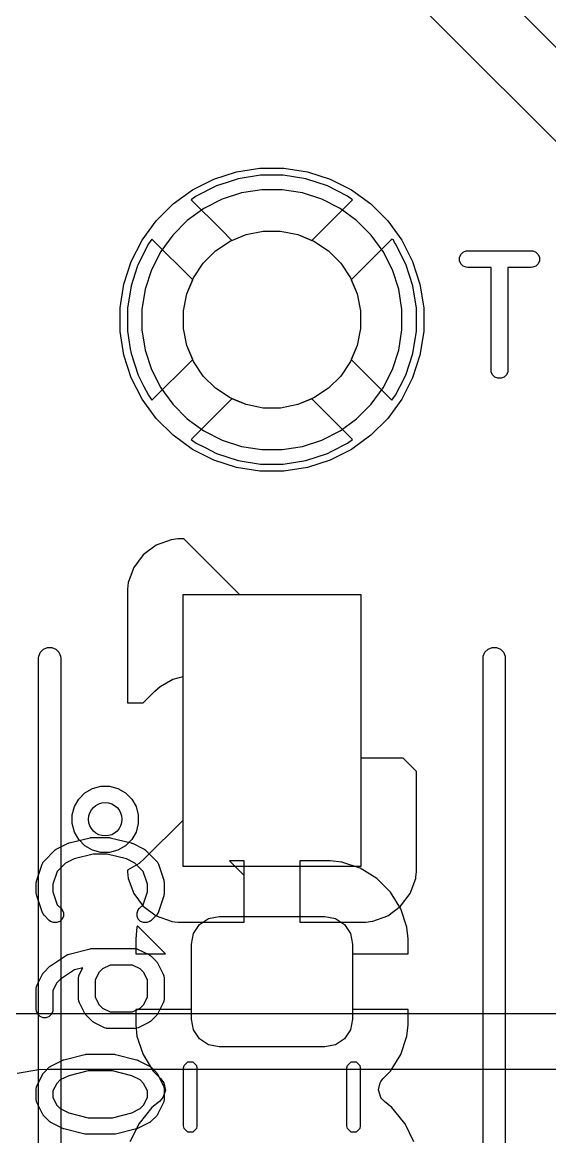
# Model space of a CAD drawing. Header units: inches. Extents: x 1.3 to 5.24, y -7.03 to -1.12.
# Drawn here: x 4.3604 to 4.5472, y -6.648 to -6.2528 of the extents above; entities that cross this region are included whole.
import ezdxf

# ---------------------------------------------------------------- set-up
doc = ezdxf.new("R2010")
doc.units = ezdxf.units.IN
doc.header["$MEASUREMENT"] = 0
for name, color, linetype, true_color in [('B.Cu', 153, 'CONTINUOUS', 0x4d7fc4), ('B.Mask', 4, 'CONTINUOUS', 0x02ffee), ('B.Paste', 132, 'CONTINUOUS', 0x00c2c2), ('B.Silkscreen', 31, 'CONTINUOUS', 0xe8b2a7), ('F.Cu', 13, 'CONTINUOUS', 0xc83434), ('F.Mask', 201, 'CONTINUOUS', 0xd864ff), ('F.Paste', 253, 'CONTINUOUS', 0xb4a09a), ('F.Silkscreen', 41, 'CONTINUOUS', 0xf2eda1), ('In1.Cu', 91, 'CONTINUOUS', 0x7fc87f), ('In2.Cu', 33, 'CONTINUOUS', 0xce7d2c)]:
    doc.layers.add(name, color=color, linetype=linetype, true_color=true_color)

msp = doc.modelspace()

# ---------------------------------------------------------------- linework, layer by layer
at = {"layer": 'B.Cu', "linetype": 'CONTINUOUS'}
for p, q in [((4.433, -6.30959), (4.42917, -6.31084)), ((4.43683, -6.30835), (4.433, -6.30959)), ((4.44479, -6.30709), (4.43683, -6.30835)), ((4.43683, -6.30835), (4.43683, -6.30835)), ((4.43683, -6.30835), (4.43683, -6.30835)), ((4.45285, -6.30709), (4.44479, -6.30709)), ((4.44479, -6.30709), (4.44479, -6.30709)), ((4.4608, -6.30835), (4.45285, -6.30709)), ((4.45285, -6.30709), (4.45285, -6.30709)), ((4.46847, -6.31084), (4.4608, -6.30835)), ((4.4608, -6.30835), (4.4608, -6.30835)), ((4.42917, -6.31084), (4.42199, -6.31449)), ((4.47196, -6.31261), (4.46847, -6.31084)), ((4.47564, -6.31449), (4.47196, -6.31261)), ((4.42199, -6.31449), (4.42024, -6.31577)), ((4.42024, -6.31577), (4.42024, -6.31577)), ((4.42024, -6.31577), (4.42024, -6.31577)), ((4.42024, -6.31577), (4.43105, -6.32658)), ((4.46297, -6.3302), (4.4774, -6.31577)), ((4.4774, -6.31577), (4.47564, -6.31449)), ((4.47564, -6.31449), (4.47564, -6.31449)), ((4.4774, -6.31577), (4.4774, -6.31577)), ((4.4774, -6.31577), (4.4774, -6.31577)), ((4.4774, -6.31577), (4.4774, -6.31577)), ((4.4774, -6.31577), (4.4774, -6.31577)), ((4.40632, -6.32969), (4.40505, -6.33144)), ((4.42075, -6.34412), (4.40632, -6.32969)), ((4.40632, -6.32969), (4.40632, -6.32969)), ((4.40632, -6.32969), (4.40632, -6.32969)), ((4.43105, -6.32658), (4.43467, -6.3302)), ((4.43467, -6.3302), (4.43968, -6.32813)), ((4.43968, -6.32813), (4.44573, -6.32692)), ((4.44573, -6.32692), (4.45191, -6.32692)), ((4.45191, -6.32692), (4.45796, -6.32813)), ((4.45796, -6.32813), (4.46297, -6.3302)), ((4.49132, -6.32969), (4.47689, -6.34412)), ((4.49187, -6.32992), (4.49132, -6.32969)), ((4.49225, -6.33097), (4.49187, -6.32992)), ((4.40505, -6.33144), (4.40139, -6.33862)), ((4.49259, -6.33144), (4.49225, -6.33097)), ((4.49625, -6.33862), (4.49259, -6.33144)), ((4.40108, -6.33956), (4.3989, -6.34628)), ((4.40139, -6.33862), (4.40108, -6.33956)), ((4.49874, -6.34628), (4.49625, -6.33862)), ((4.49625, -6.33862), (4.49625, -6.33862)), ((4.49625, -6.33862), (4.49625, -6.33862)), ((4.41868, -6.34912), (4.42075, -6.34412)), ((4.47689, -6.34412), (4.47896, -6.34912)), ((4.3989, -6.34628), (4.39764, -6.35424)), ((4.3989, -6.34628), (4.3989, -6.34628)), ((4.3989, -6.34628), (4.3989, -6.34628)), ((4.41747, -6.35518), (4.41868, -6.34912)), ((4.47896, -6.34912), (4.48016, -6.35518)), ((4.5, -6.35424), (4.49874, -6.34628)), ((4.39764, -6.35424), (4.39764, -6.3623)), ((4.41747, -6.36135), (4.41747, -6.35518)), ((4.48016, -6.35518), (4.48016, -6.36135)), ((4.5, -6.3623), (4.5, -6.35424)), ((4.41868, -6.36741), (4.41747, -6.36135)), ((4.48016, -6.36135), (4.47896, -6.36741)), ((4.39764, -6.3623), (4.39864, -6.36864)), ((4.49874, -6.37025), (4.5, -6.3623)), ((4.39864, -6.36864), (4.3989, -6.37025)), ((4.42075, -6.37242), (4.41868, -6.36741)), ((4.47896, -6.36741), (4.47689, -6.37242)), ((4.3989, -6.37025), (4.40139, -6.37791)), ((4.40632, -6.38685), (4.42075, -6.37242)), ((4.47689, -6.37242), (4.49132, -6.38685)), ((4.49625, -6.37791), (4.49874, -6.37025)), ((4.40139, -6.37791), (4.40349, -6.38203)), ((4.49421, -6.38191), (4.49625, -6.37791)), ((4.49625, -6.37791), (4.49625, -6.37791)), ((4.49625, -6.37791), (4.49625, -6.37791)), ((4.40349, -6.38203), (4.40505, -6.38509)), ((4.40505, -6.38509), (4.40505, -6.38509)), ((4.40505, -6.38509), (4.40632, -6.38685)), ((4.49132, -6.38685), (4.49259, -6.38509)), ((4.49259, -6.38509), (4.49421, -6.38191)), ((4.40632, -6.38685), (4.40632, -6.38685)), ((4.40632, -6.38685), (4.40632, -6.38685)), ((4.40632, -6.38685), (4.40632, -6.38685)), ((4.43467, -6.38633), (4.42024, -6.40077)), ((4.43968, -6.38841), (4.43467, -6.38633)), ((4.44573, -6.38961), (4.43968, -6.38841)), ((4.45796, -6.38841), (4.45191, -6.38961)), ((4.46297, -6.38633), (4.45796, -6.38841)), ((4.4774, -6.40077), (4.46297, -6.38633)), ((4.49132, -6.38685), (4.49132, -6.38685)), ((4.45191, -6.38961), (4.44573, -6.38961)), ((4.42024, -6.40077), (4.42024, -6.40077)), ((4.42024, -6.40077), (4.42024, -6.40077)), ((4.42024, -6.40077), (4.42199, -6.40204)), ((4.47564, -6.40204), (4.4774, -6.40077)), ((4.42199, -6.40204), (4.42511, -6.40363)), ((4.42511, -6.40363), (4.42917, -6.4057)), ((4.46847, -6.4057), (4.47004, -6.4049)), ((4.47004, -6.4049), (4.47564, -6.40204)), ((4.47564, -6.40204), (4.47564, -6.40204)), ((4.47564, -6.40204), (4.47564, -6.40204)), ((4.42917, -6.4057), (4.42917, -6.4057)), ((4.42917, -6.4057), (4.42917, -6.4057)), ((4.42917, -6.4057), (4.43683, -6.40819)), ((4.43683, -6.40819), (4.44479, -6.40945)), ((4.45285, -6.40945), (4.4608, -6.40819)), ((4.4608, -6.40819), (4.46847, -6.4057)), ((4.44479, -6.40945), (4.45285, -6.40945)), ((4.45285, -6.40945), (4.45285, -6.40945)), ((4.43898, -6.5502), (4.43384, -6.5502)), ((4.43384, -6.5502), (4.43898, -6.55533)), ((4.43898, -6.55533), (4.43898, -6.5502)), ((4.46949, -6.5502), (4.45866, -6.5502)), ((4.45866, -6.5502), (4.45866, -6.56988)), ((4.47353, -6.55061), (4.46949, -6.5502)), ((4.46949, -6.5502), (4.46949, -6.5502)), ((4.48008, -6.55278), (4.47353, -6.55061)), ((4.47353, -6.55061), (4.47353, -6.55061)), ((4.48596, -6.5564), (4.48008, -6.55278)), ((4.48008, -6.55278), (4.48008, -6.55278)), ((4.48008, -6.55278), (4.48008, -6.55278)), ((4.49084, -6.56129), (4.48596, -6.5564)), ((4.49446, -6.56716), (4.49084, -6.56129)), ((4.45866, -6.56988), (4.46752, -6.56988)), ((4.46752, -6.56988), (4.47129, -6.57063)), ((4.47129, -6.57063), (4.47448, -6.57276)), ((4.49663, -6.57371), (4.49446, -6.56716)), ((4.49446, -6.56716), (4.49446, -6.56716)), ((4.401, -6.57371), (4.40059, -6.57776)), ((4.40117, -6.5732), (4.401, -6.57371)), ((4.401, -6.57371), (4.401, -6.57371)), ((4.41114, -6.58317), (4.40117, -6.5732)), ((4.47448, -6.57276), (4.47661, -6.57596)), ((4.49705, -6.57776), (4.49663, -6.57371)), ((4.40059, -6.57776), (4.40059, -6.57776)), ((4.40059, -6.57776), (4.40059, -6.58317)), ((4.40059, -6.57776), (4.40059, -6.57776)), ((4.47661, -6.57596), (4.47736, -6.57972)), ((4.49705, -6.57776), (4.49705, -6.57776)), ((4.49705, -6.58109), (4.49705, -6.57776)), ((4.47736, -6.57972), (4.47736, -6.58317)), ((4.49705, -6.58317), (4.49705, -6.58109)), ((4.40059, -6.58317), (4.41114, -6.58317)), ((4.47736, -6.58317), (4.49705, -6.58317)), ((4.42028, -6.60285), (4.40059, -6.60285)), ((4.40059, -6.60285), (4.40059, -6.60827)), ((4.42028, -6.6063), (4.42028, -6.60285)), ((4.42102, -6.61007), (4.42028, -6.6063)), ((4.47736, -6.6063), (4.47661, -6.61007)), ((4.49705, -6.60285), (4.47736, -6.60285)), ((4.47736, -6.60285), (4.47736, -6.6063)), ((4.49705, -6.60827), (4.49705, -6.60285)), ((4.40059, -6.60827), (4.401, -6.61231)), ((4.42316, -6.61326), (4.42102, -6.61007)), ((4.47661, -6.61007), (4.47448, -6.61326)), ((4.49663, -6.61231), (4.49705, -6.60827)), ((4.49705, -6.60827), (4.49705, -6.60827)), ((4.401, -6.61231), (4.401, -6.61231)), ((4.401, -6.61231), (4.401, -6.61231)), ((4.401, -6.61231), (4.40172, -6.61447)), ((4.40172, -6.61447), (4.40316, -6.61882)), ((4.42635, -6.61539), (4.42316, -6.61326)), ((4.47448, -6.61326), (4.47129, -6.61539)), ((4.49446, -6.61886), (4.49663, -6.61231)), ((4.49663, -6.61231), (4.49663, -6.61231)), ((4.43012, -6.61614), (4.42635, -6.61539)), ((4.46752, -6.61614), (4.43012, -6.61614)), ((4.47129, -6.61539), (4.46752, -6.61614)), ((4.40316, -6.61882), (4.40317, -6.61886)), ((4.40317, -6.61886), (4.40317, -6.61886)), ((4.40317, -6.61886), (4.4068, -6.62474)), ((4.49084, -6.62474), (4.49446, -6.61886)), ((4.49446, -6.61886), (4.49446, -6.61886)), ((4.4068, -6.62474), (4.40936, -6.6273)), ((4.48824, -6.62733), (4.49084, -6.62474)), ((4.40936, -6.6273), (4.4102, -6.62842)), ((4.4102, -6.62842), (4.41047, -6.62892)), ((4.41047, -6.62892), (4.41106, -6.63161)), ((4.48657, -6.6314), (4.4872, -6.62881)), ((4.4872, -6.62881), (4.48745, -6.62837)), ((4.48745, -6.62837), (4.48824, -6.62733)), ((4.41014, -6.63412), (4.40985, -6.63452)), ((4.41106, -6.63161), (4.41014, -6.63412)), ((4.48744, -6.63401), (4.48657, -6.6314)), ((4.48777, -6.63448), (4.48744, -6.63401)), ((4.4063, -6.6376), (4.40174, -6.64328)), ((4.40895, -6.63547), (4.4063, -6.6376)), ((4.4063, -6.6376), (4.4063, -6.6376)), ((4.40985, -6.63452), (4.40895, -6.63547)), ((4.48832, -6.63507), (4.48777, -6.63448)), ((4.48872, -6.6355), (4.48832, -6.63507)), ((4.49134, -6.6376), (4.48872, -6.6355)), ((4.49236, -6.63887), (4.49134, -6.6376)), ((4.4959, -6.64328), (4.49236, -6.63887)), ((4.49236, -6.63887), (4.49236, -6.63887)), ((4.40174, -6.64328), (4.39851, -6.6498)), ((4.40174, -6.64328), (4.40174, -6.64328)), ((4.49596, -6.6434), (4.4959, -6.64328)), ((4.4959, -6.64328), (4.4959, -6.64328)), ((4.49914, -6.6498), (4.49596, -6.6434))]:
    msp.add_line(p, q, dxfattribs=at)
at = {"layer": 'B.Cu'}
msp.add_circle((4.38976, -6.53543), 0.00591, dxfattribs=at)
at = {"layer": 'B.Mask', "linetype": 'CONTINUOUS'}
for p, q in [((4.43397, -6.33049), (4.43968, -6.32813)), ((4.43968, -6.32813), (4.44573, -6.32692)), ((4.44573, -6.32692), (4.45191, -6.32692)), ((4.45191, -6.32692), (4.45796, -6.32813)), ((4.45796, -6.32813), (4.46367, -6.33049)), ((4.42447, -6.33829), (4.42884, -6.33392)), ((4.42884, -6.33392), (4.43397, -6.33049)), ((4.46367, -6.33049), (4.4688, -6.33392)), ((4.4688, -6.33392), (4.47317, -6.33829)), ((4.42104, -6.34342), (4.42447, -6.33829)), ((4.47317, -6.33829), (4.4766, -6.34342)), ((4.41868, -6.34912), (4.42104, -6.34342)), ((4.4766, -6.34342), (4.47896, -6.34912)), ((4.41747, -6.35518), (4.41868, -6.34912)), ((4.47896, -6.34912), (4.48016, -6.35518)), ((4.41747, -6.36135), (4.41747, -6.35518)), ((4.48016, -6.35518), (4.48016, -6.36135)), ((4.41868, -6.36741), (4.41747, -6.36135)), ((4.48016, -6.36135), (4.47896, -6.36741)), ((4.42104, -6.37311), (4.41868, -6.36741)), ((4.47896, -6.36741), (4.4766, -6.37311)), ((4.42447, -6.37825), (4.42104, -6.37311)), ((4.4766, -6.37311), (4.47317, -6.37825)), ((4.42884, -6.38261), (4.42447, -6.37825)), ((4.47317, -6.37825), (4.4688, -6.38261)), ((4.43397, -6.38604), (4.42884, -6.38261)), ((4.4688, -6.38261), (4.46367, -6.38604)), ((4.43968, -6.38841), (4.43397, -6.38604)), ((4.44573, -6.38961), (4.43968, -6.38841)), ((4.45796, -6.38841), (4.45191, -6.38961)), ((4.46367, -6.38604), (4.45796, -6.38841)), ((4.45191, -6.38961), (4.44573, -6.38961)), ((4.42316, -6.57276), (4.42635, -6.57063)), ((4.42635, -6.57063), (4.43012, -6.56988)), ((4.43012, -6.56988), (4.46752, -6.56988)), ((4.46752, -6.56988), (4.47129, -6.57063)), ((4.47129, -6.57063), (4.47448, -6.57276)), ((4.42102, -6.57596), (4.42316, -6.57276)), ((4.47448, -6.57276), (4.47661, -6.57596)), ((4.42028, -6.57972), (4.42102, -6.57596)), ((4.47661, -6.57596), (4.47736, -6.57972)), ((4.42028, -6.6063), (4.42028, -6.57972)), ((4.47736, -6.57972), (4.47736, -6.6063)), ((4.42102, -6.61007), (4.42028, -6.6063)), ((4.47736, -6.6063), (4.47661, -6.61007)), ((4.42316, -6.61326), (4.42102, -6.61007)), ((4.47661, -6.61007), (4.47448, -6.61326)), ((4.42635, -6.61539), (4.42316, -6.61326)), ((4.47448, -6.61326), (4.47129, -6.61539)), ((4.43012, -6.61614), (4.42635, -6.61539)), ((4.46752, -6.61614), (4.43012, -6.61614)), ((4.47129, -6.61539), (4.46752, -6.61614))]:
    msp.add_line(p, q, dxfattribs=at)
at = {"layer": 'B.Paste', "linetype": 'CONTINUOUS'}
for p, q in [((4.42316, -6.57276), (4.42635, -6.57063)), ((4.42635, -6.57063), (4.43012, -6.56988)), ((4.43012, -6.56988), (4.46752, -6.56988)), ((4.46752, -6.56988), (4.47129, -6.57063)), ((4.47129, -6.57063), (4.47448, -6.57276)), ((4.42102, -6.57596), (4.42316, -6.57276)), ((4.47448, -6.57276), (4.47661, -6.57596)), ((4.42028, -6.57972), (4.42102, -6.57596)), ((4.47661, -6.57596), (4.47736, -6.57972)), ((4.42028, -6.6063), (4.42028, -6.57972)), ((4.47736, -6.57972), (4.47736, -6.6063)), ((4.42102, -6.61007), (4.42028, -6.6063)), ((4.47736, -6.6063), (4.47661, -6.61007)), ((4.42316, -6.61326), (4.42102, -6.61007)), ((4.47661, -6.61007), (4.47448, -6.61326)), ((4.42635, -6.61539), (4.42316, -6.61326)), ((4.47448, -6.61326), (4.47129, -6.61539)), ((4.43012, -6.61614), (4.42635, -6.61539)), ((4.46752, -6.61614), (4.43012, -6.61614)), ((4.47129, -6.61539), (4.46752, -6.61614))]:
    msp.add_line(p, q, dxfattribs=at)
at = {"layer": 'B.Silkscreen', "linetype": 'CONTINUOUS'}
for p, q in [((4.37696, -6.54382), (4.38446, -6.54194)), ((4.38446, -6.54194), (4.38456, -6.54193)), ((4.38456, -6.54193), (4.3846, -6.54191)), ((4.3846, -6.54191), (4.38481, -6.54189)), ((4.38481, -6.54189), (4.38503, -6.54186)), ((4.38503, -6.54186), (4.38507, -6.54186)), ((4.38507, -6.54186), (4.38517, -6.54185)), ((4.38517, -6.54185), (4.3908, -6.54185)), ((4.3908, -6.54185), (4.3909, -6.54186)), ((4.3909, -6.54186), (4.39094, -6.54186)), ((4.39094, -6.54186), (4.39116, -6.54189)), ((4.39116, -6.54189), (4.39137, -6.54191)), ((4.39137, -6.54191), (4.39141, -6.54193)), ((4.39141, -6.54193), (4.39151, -6.54194)), ((4.39151, -6.54194), (4.39901, -6.54382)), ((4.36809, -6.55022), (4.37184, -6.54647)), ((4.37184, -6.54647), (4.37206, -6.54628)), ((4.37206, -6.54628), (4.37211, -6.54622)), ((4.37211, -6.54622), (4.3722, -6.54617)), ((4.3722, -6.54617), (4.37228, -6.5461)), ((4.37228, -6.5461), (4.37236, -6.54607)), ((4.37236, -6.54607), (4.3726, -6.54592)), ((4.3726, -6.54592), (4.37635, -6.54404)), ((4.37635, -6.54404), (4.3764, -6.54402)), ((4.3764, -6.54402), (4.37641, -6.54401)), ((4.37641, -6.54401), (4.37665, -6.54393)), ((4.37665, -6.54393), (4.37689, -6.54383)), ((4.37689, -6.54383), (4.37692, -6.54383)), ((4.37692, -6.54383), (4.37696, -6.54382)), ((4.39901, -6.54382), (4.39905, -6.54383)), ((4.39905, -6.54383), (4.39908, -6.54383)), ((4.39908, -6.54383), (4.39932, -6.54393)), ((4.39932, -6.54393), (4.39956, -6.54401)), ((4.39956, -6.54401), (4.39957, -6.54402)), ((4.39957, -6.54402), (4.39962, -6.54404)), ((4.39962, -6.54404), (4.40337, -6.54592)), ((4.40337, -6.54592), (4.40361, -6.54607)), ((4.40361, -6.54607), (4.40369, -6.5461)), ((4.40369, -6.5461), (4.40377, -6.54617)), ((4.40377, -6.54617), (4.40386, -6.54622)), ((4.40386, -6.54622), (4.40391, -6.54628)), ((4.40391, -6.54628), (4.40413, -6.54647)), ((4.40413, -6.54647), (4.40788, -6.55022)), ((4.36737, -6.55137), (4.36761, -6.55084)), ((4.36761, -6.55084), (4.36768, -6.55076)), ((4.36768, -6.55076), (4.36772, -6.55067)), ((4.36772, -6.55067), (4.36809, -6.55022)), ((4.37567, -6.55098), (4.37276, -6.5539)), ((4.3787, -6.54947), (4.37567, -6.55098)), ((4.38554, -6.54776), (4.3787, -6.54947)), ((4.39043, -6.54776), (4.38554, -6.54776)), ((4.39727, -6.54947), (4.39043, -6.54776)), ((4.4003, -6.55098), (4.39727, -6.54947)), ((4.40321, -6.5539), (4.4003, -6.55098)), ((4.40788, -6.55022), (4.40825, -6.55067)), ((4.40825, -6.55067), (4.40829, -6.55076)), ((4.40829, -6.55076), (4.40836, -6.55084)), ((4.40836, -6.55084), (4.4086, -6.55137)), ((4.3655, -6.557), (4.36737, -6.55137)), ((4.37276, -6.5539), (4.37125, -6.55841)), ((4.40472, -6.55841), (4.40321, -6.5539)), ((4.4086, -6.55137), (4.41047, -6.557)), ((4.36535, -6.55793), (4.36538, -6.55764)), ((4.36535, -6.56168), (4.36535, -6.55793)), ((4.36537, -6.55756), (4.36539, -6.55746)), ((4.36538, -6.55764), (4.36537, -6.55756)), ((4.36539, -6.55746), (4.3654, -6.55735)), ((4.3654, -6.55735), (4.36543, -6.55728)), ((4.36543, -6.55728), (4.3655, -6.557)), ((4.37125, -6.55841), (4.37125, -6.5612)), ((4.40472, -6.5612), (4.40472, -6.55841)), ((4.41047, -6.557), (4.41054, -6.55728)), ((4.41054, -6.55728), (4.41057, -6.55735)), ((4.41057, -6.55735), (4.41058, -6.55746)), ((4.41058, -6.55746), (4.4106, -6.55756)), ((4.4106, -6.55756), (4.41059, -6.55764)), ((4.41059, -6.55764), (4.41062, -6.55793)), ((4.41062, -6.55793), (4.41062, -6.56168)), ((4.36538, -6.56197), (4.36535, -6.56168)), ((4.36537, -6.56205), (4.36538, -6.56197)), ((4.36539, -6.56215), (4.36537, -6.56205)), ((4.3654, -6.56226), (4.36539, -6.56215)), ((4.36543, -6.56233), (4.3654, -6.56226)), ((4.3655, -6.56261), (4.36543, -6.56233)), ((4.36737, -6.56824), (4.3655, -6.56261)), ((4.37125, -6.5612), (4.37276, -6.56571)), ((4.40321, -6.56571), (4.40472, -6.5612)), ((4.41047, -6.56261), (4.4086, -6.56824)), ((4.41054, -6.56233), (4.41047, -6.56261)), ((4.41057, -6.56226), (4.41054, -6.56233)), ((4.41058, -6.56215), (4.41057, -6.56226)), ((4.4106, -6.56205), (4.41058, -6.56215)), ((4.41062, -6.56168), (4.41059, -6.56197)), ((4.41059, -6.56197), (4.4106, -6.56205)), ((4.37276, -6.56571), (4.37414, -6.56709)), ((4.40183, -6.56709), (4.40321, -6.56571)), ((4.36761, -6.56877), (4.36737, -6.56824)), ((4.36768, -6.56885), (4.36761, -6.56877)), ((4.36772, -6.56894), (4.36768, -6.56885)), ((4.36809, -6.56939), (4.36772, -6.56894)), ((4.36996, -6.57127), (4.36809, -6.56939)), ((4.3745, -6.57082), (4.37369, -6.57163)), ((4.37414, -6.56709), (4.3745, -6.56754)), ((4.3745, -6.56754), (4.37495, -6.5686)), ((4.37495, -6.56975), (4.3745, -6.57082)), ((4.37495, -6.5686), (4.37495, -6.56975)), ((4.40102, -6.5686), (4.40147, -6.56754)), ((4.40102, -6.56975), (4.40102, -6.5686)), ((4.40147, -6.57082), (4.40102, -6.56975)), ((4.40147, -6.56754), (4.40183, -6.56709)), ((4.40228, -6.57163), (4.40147, -6.57082)), ((4.40788, -6.56939), (4.40601, -6.57127)), ((4.40825, -6.56894), (4.40788, -6.56939)), ((4.40829, -6.56885), (4.40825, -6.56894)), ((4.40836, -6.56877), (4.40829, -6.56885)), ((4.4086, -6.56824), (4.40836, -6.56877)), ((4.37041, -6.57163), (4.36996, -6.57127)), ((4.37147, -6.57207), (4.37041, -6.57163)), ((4.37263, -6.57207), (4.37147, -6.57207)), ((4.37369, -6.57163), (4.37263, -6.57207)), ((4.40334, -6.57207), (4.40228, -6.57163)), ((4.4045, -6.57207), (4.40334, -6.57207)), ((4.40556, -6.57163), (4.4045, -6.57207)), ((4.40601, -6.57127), (4.40556, -6.57163)), ((4.37696, -6.58319), (4.38446, -6.58131)), ((4.38446, -6.58131), (4.38456, -6.5813)), ((4.38456, -6.5813), (4.3846, -6.58128)), ((4.3846, -6.58128), (4.38481, -6.58126)), ((4.38481, -6.58126), (4.38503, -6.58123)), ((4.38503, -6.58123), (4.38507, -6.58123)), ((4.38507, -6.58123), (4.38517, -6.58122)), ((4.38517, -6.58122), (4.40017, -6.58122)), ((4.40017, -6.58122), (4.40075, -6.58128)), ((4.40075, -6.58128), (4.40085, -6.58132)), ((4.40085, -6.58132), (4.40095, -6.58133)), ((4.40095, -6.58133), (4.40149, -6.58154)), ((4.40149, -6.58154), (4.40524, -6.58341)), ((4.37041, -6.58734), (4.37604, -6.58359)), ((4.37604, -6.58359), (4.37635, -6.58343)), ((4.37635, -6.58343), (4.37641, -6.58338)), ((4.37641, -6.58338), (4.37648, -6.58336)), ((4.37648, -6.58336), (4.37655, -6.58332)), ((4.37655, -6.58332), (4.37662, -6.58331)), ((4.37662, -6.58331), (4.37696, -6.58319)), ((4.40524, -6.58341), (4.40549, -6.58357)), ((4.40549, -6.58357), (4.40556, -6.5836)), ((4.40556, -6.5836), (4.40564, -6.58366)), ((4.40564, -6.58366), (4.40573, -6.58372)), ((4.40573, -6.58372), (4.40578, -6.58378)), ((4.40578, -6.58378), (4.40601, -6.58396)), ((4.40601, -6.58396), (4.40788, -6.58584)), ((4.40788, -6.58584), (4.40807, -6.58606)), ((4.40807, -6.58606), (4.40813, -6.58612)), ((4.40813, -6.58612), (4.40818, -6.58621)), ((4.40818, -6.58621), (4.40825, -6.58629)), ((4.40825, -6.58629), (4.40828, -6.58636)), ((4.40828, -6.58636), (4.40844, -6.58661)), ((4.40844, -6.58661), (4.41031, -6.59036)), ((4.36566, -6.59411), (4.36753, -6.59036)), ((4.36753, -6.59036), (4.36769, -6.59011)), ((4.36769, -6.59011), (4.36772, -6.59004)), ((4.36772, -6.59004), (4.36779, -6.58995)), ((4.36779, -6.58995), (4.36784, -6.58987)), ((4.36784, -6.58987), (4.3679, -6.58981)), ((4.3679, -6.58981), (4.36809, -6.58959)), ((4.36809, -6.58959), (4.36996, -6.58771)), ((4.36996, -6.58771), (4.37019, -6.58752)), ((4.36996, -6.58771), (4.36996, -6.58771)), ((4.36996, -6.58771), (4.36996, -6.58771)), ((4.37019, -6.58752), (4.37041, -6.58735)), ((4.37041, -6.58735), (4.37041, -6.58734)), ((4.37041, -6.58735), (4.37041, -6.58735)), ((4.37889, -6.58879), (4.37393, -6.5921)), ((4.3818, -6.58806), (4.37889, -6.58879)), ((4.38045, -6.5909), (4.38066, -6.59036)), ((4.38066, -6.59036), (4.3818, -6.58806)), ((4.3876, -6.58968), (4.38625, -6.59237)), ((4.3888, -6.58848), (4.3876, -6.58968)), ((4.39149, -6.58713), (4.3888, -6.58848)), ((4.39947, -6.58713), (4.39149, -6.58713)), ((4.40217, -6.58848), (4.39947, -6.58713)), ((4.40337, -6.58968), (4.40217, -6.58848)), ((4.40472, -6.59237), (4.40337, -6.58968)), ((4.41031, -6.59036), (4.41052, -6.5909)), ((4.36544, -6.59475), (4.36545, -6.59465)), ((4.36545, -6.59465), (4.36566, -6.59411)), ((4.3726, -6.59343), (4.37125, -6.59612)), ((4.37393, -6.5921), (4.3726, -6.59343)), ((4.38035, -6.59168), (4.3804, -6.5911)), ((4.38035, -6.59918), (4.38035, -6.59168)), ((4.3804, -6.5911), (4.38044, -6.591)), ((4.38044, -6.591), (4.38045, -6.5909)), ((4.38625, -6.59237), (4.38625, -6.59848)), ((4.40472, -6.59848), (4.40472, -6.59237)), ((4.41052, -6.5909), (4.41053, -6.591)), ((4.41053, -6.591), (4.41057, -6.5911)), ((4.41057, -6.5911), (4.41062, -6.59168)), ((4.41062, -6.59168), (4.41062, -6.59918)), ((4.36535, -6.59543), (4.3654, -6.59485)), ((4.36535, -6.60292), (4.36535, -6.59543)), ((4.3654, -6.59485), (4.36544, -6.59475)), ((4.37125, -6.59612), (4.37125, -6.60292)), ((4.38625, -6.59848), (4.3876, -6.60118)), ((4.40337, -6.60118), (4.40472, -6.59848)), ((4.3804, -6.59975), (4.38035, -6.59918)), ((4.38044, -6.59985), (4.3804, -6.59975)), ((4.38045, -6.59995), (4.38044, -6.59985)), ((4.38066, -6.6005), (4.38045, -6.59995)), ((4.38253, -6.60425), (4.38066, -6.6005)), ((4.3876, -6.60118), (4.3888, -6.60237)), ((4.3888, -6.60237), (4.39149, -6.60372)), ((4.39947, -6.60372), (4.40217, -6.60237)), ((4.40217, -6.60237), (4.40337, -6.60118)), ((4.41031, -6.6005), (4.40844, -6.60425)), ((4.41052, -6.59995), (4.41031, -6.6005)), ((4.41053, -6.59985), (4.41052, -6.59995)), ((4.41057, -6.59975), (4.41053, -6.59985)), ((4.41062, -6.59918), (4.41057, -6.59975)), ((4.3654, -6.6035), (4.36535, -6.60292)), ((4.36584, -6.60457), (4.3654, -6.6035)), ((4.36666, -6.60538), (4.36584, -6.60457)), ((4.36772, -6.60582), (4.36666, -6.60538)), ((4.36888, -6.60582), (4.36772, -6.60582)), ((4.36994, -6.60538), (4.36888, -6.60582)), ((4.37076, -6.60457), (4.36994, -6.60538)), ((4.3712, -6.6035), (4.37076, -6.60457)), ((4.37125, -6.60292), (4.3712, -6.6035)), ((4.38269, -6.60449), (4.38253, -6.60425)), ((4.38272, -6.60457), (4.38269, -6.60449)), ((4.38278, -6.60465), (4.38272, -6.60457)), ((4.38284, -6.60473), (4.38278, -6.60465)), ((4.3829, -6.60479), (4.38284, -6.60473)), ((4.38308, -6.60501), (4.3829, -6.60479)), ((4.38496, -6.60689), (4.38308, -6.60501)), ((4.39149, -6.60372), (4.39947, -6.60372)), ((4.40788, -6.60501), (4.40601, -6.60689)), ((4.40807, -6.60479), (4.40788, -6.60501)), ((4.40813, -6.60473), (4.40807, -6.60479)), ((4.40818, -6.60465), (4.40813, -6.60473)), ((4.40825, -6.60457), (4.40818, -6.60465)), ((4.40828, -6.60449), (4.40825, -6.60457)), ((4.40844, -6.60425), (4.40828, -6.60449)), ((4.38519, -6.60707), (4.38496, -6.60689)), ((4.38524, -6.60713), (4.38519, -6.60707)), ((4.38533, -6.60719), (4.38524, -6.60713)), ((4.38541, -6.60725), (4.38533, -6.60719)), ((4.38548, -6.60728), (4.38541, -6.60725)), ((4.38573, -6.60744), (4.38548, -6.60728)), ((4.38948, -6.60932), (4.38573, -6.60744)), ((4.39002, -6.60952), (4.38948, -6.60932)), ((4.39012, -6.60953), (4.39002, -6.60952)), ((4.39022, -6.60957), (4.39012, -6.60953)), ((4.3908, -6.60963), (4.39022, -6.60957)), ((4.40017, -6.60963), (4.3908, -6.60963)), ((4.40075, -6.60957), (4.40017, -6.60963)), ((4.40085, -6.60953), (4.40075, -6.60957)), ((4.40095, -6.60952), (4.40085, -6.60953)), ((4.40149, -6.60932), (4.40095, -6.60952)), ((4.40524, -6.60744), (4.40149, -6.60932)), ((4.40549, -6.60728), (4.40524, -6.60744)), ((4.40556, -6.60725), (4.40549, -6.60728)), ((4.40564, -6.60719), (4.40556, -6.60725)), ((4.40573, -6.60713), (4.40564, -6.60719)), ((4.40578, -6.60707), (4.40573, -6.60713)), ((4.40601, -6.60689), (4.40578, -6.60707)), ((4.37073, -6.62278), (4.37448, -6.62091)), ((4.37448, -6.62091), (4.37452, -6.62089)), ((4.37452, -6.62089), (4.37454, -6.62088)), ((4.37454, -6.62088), (4.37478, -6.62079)), ((4.37478, -6.62079), (4.37502, -6.6207)), ((4.37502, -6.6207), (4.37504, -6.6207)), ((4.37504, -6.6207), (4.37508, -6.62068)), ((4.37508, -6.62068), (4.38258, -6.61881)), ((4.38258, -6.61881), (4.38268, -6.61879)), ((4.38268, -6.61879), (4.38272, -6.61878)), ((4.38272, -6.61878), (4.38294, -6.61875)), ((4.38294, -6.61875), (4.38315, -6.61872)), ((4.38315, -6.61872), (4.3832, -6.61873)), ((4.3832, -6.61873), (4.3833, -6.61872)), ((4.3833, -6.61872), (4.39267, -6.61872)), ((4.39267, -6.61872), (4.39277, -6.61873)), ((4.39277, -6.61873), (4.39282, -6.61872)), ((4.39282, -6.61872), (4.39303, -6.61875)), ((4.39303, -6.61875), (4.39325, -6.61878)), ((4.39325, -6.61878), (4.39329, -6.61879)), ((4.39329, -6.61879), (4.39339, -6.61881)), ((4.39339, -6.61881), (4.40089, -6.62068)), ((4.40089, -6.62068), (4.40093, -6.6207)), ((4.40093, -6.6207), (4.40095, -6.6207)), ((4.40095, -6.6207), (4.40119, -6.62079)), ((4.40119, -6.62079), (4.40143, -6.62088)), ((4.40143, -6.62088), (4.40145, -6.62089)), ((4.40145, -6.62089), (4.40149, -6.62091)), ((4.40149, -6.62091), (4.40524, -6.62278)), ((4.4177, -6.62267), (4.41898, -6.62139)), ((4.41898, -6.62139), (4.42079, -6.62139)), ((4.42079, -6.62139), (4.42206, -6.62267)), ((4.47557, -6.62267), (4.47685, -6.62139)), ((4.47685, -6.62139), (4.47866, -6.62139)), ((4.47866, -6.62139), (4.47994, -6.62267)), ((4.36566, -6.62973), (4.36753, -6.62598)), ((4.36753, -6.62598), (4.36769, -6.62573)), ((4.36769, -6.62573), (4.36772, -6.62566)), ((4.36772, -6.62566), (4.36779, -6.62558)), ((4.36779, -6.62558), (4.36784, -6.62549)), ((4.36784, -6.62549), (4.3679, -6.62543)), ((4.3679, -6.62543), (4.36809, -6.62521)), ((4.36809, -6.62521), (4.36996, -6.62333)), ((4.36996, -6.62333), (4.37019, -6.62315)), ((4.37019, -6.62315), (4.37024, -6.62309)), ((4.37024, -6.62309), (4.37033, -6.62303)), ((4.37033, -6.62303), (4.37041, -6.62297)), ((4.37041, -6.62297), (4.37048, -6.62294)), ((4.37048, -6.62294), (4.37073, -6.62278)), ((4.37683, -6.62633), (4.3738, -6.62785)), ((4.38366, -6.62463), (4.37683, -6.62633)), ((4.39231, -6.62463), (4.38366, -6.62463)), ((4.39914, -6.62633), (4.39231, -6.62463)), ((4.40217, -6.62785), (4.39914, -6.62633)), ((4.40524, -6.62278), (4.40549, -6.62294)), ((4.40549, -6.62294), (4.40556, -6.62297)), ((4.40556, -6.62297), (4.40564, -6.62303)), ((4.40564, -6.62303), (4.40573, -6.62309)), ((4.40573, -6.62309), (4.40578, -6.62315)), ((4.40578, -6.62315), (4.40601, -6.62333)), ((4.40601, -6.62333), (4.40788, -6.62521)), ((4.40788, -6.62521), (4.40807, -6.62543)), ((4.40807, -6.62543), (4.40813, -6.62549)), ((4.40813, -6.62549), (4.40818, -6.62558)), ((4.40818, -6.62558), (4.40825, -6.62566)), ((4.40825, -6.62566), (4.40828, -6.62573)), ((4.40828, -6.62573), (4.40844, -6.62598)), ((4.40844, -6.62598), (4.41031, -6.62973)), ((4.41752, -6.62357), (4.4177, -6.62267)), ((4.41752, -6.64414), (4.41752, -6.62357)), ((4.42206, -6.62267), (4.42224, -6.62357)), ((4.42224, -6.62357), (4.42224, -6.64414)), ((4.47539, -6.62357), (4.47557, -6.62267)), ((4.47539, -6.64414), (4.47539, -6.62357)), ((4.47994, -6.62267), (4.48012, -6.62357)), ((4.48012, -6.62357), (4.48012, -6.64414)), ((4.36544, -6.63037), (4.36545, -6.63027)), ((4.36545, -6.63027), (4.36566, -6.62973)), ((4.3726, -6.62905), (4.37125, -6.63174)), ((4.3738, -6.62785), (4.3726, -6.62905)), ((4.40337, -6.62905), (4.40217, -6.62785)), ((4.40472, -6.63174), (4.40337, -6.62905)), ((4.41031, -6.62973), (4.41052, -6.63027)), ((4.41052, -6.63027), (4.41053, -6.63037)), ((4.36535, -6.63105), (4.3654, -6.63047)), ((4.36535, -6.6348), (4.36535, -6.63105)), ((4.3654, -6.63047), (4.36544, -6.63037)), ((4.37125, -6.63174), (4.37125, -6.6341)), ((4.37125, -6.6341), (4.3726, -6.6368)), ((4.40337, -6.6368), (4.40472, -6.6341)), ((4.40472, -6.6341), (4.40472, -6.63174)), ((4.41053, -6.63037), (4.41057, -6.63047)), ((4.41057, -6.63047), (4.41062, -6.63105)), ((4.41062, -6.63105), (4.41062, -6.6348)), ((4.3654, -6.63537), (4.36535, -6.6348)), ((4.36544, -6.63547), (4.3654, -6.63537)), ((4.36545, -6.63558), (4.36544, -6.63547)), ((4.36566, -6.63612), (4.36545, -6.63558)), ((4.36753, -6.63987), (4.36566, -6.63612)), ((4.3726, -6.6368), (4.3738, -6.63799)), ((4.3738, -6.63799), (4.37683, -6.63951)), ((4.39914, -6.63951), (4.40217, -6.63799)), ((4.40217, -6.63799), (4.40337, -6.6368)), ((4.41031, -6.63612), (4.40844, -6.63987)), ((4.41052, -6.63558), (4.41031, -6.63612)), ((4.41053, -6.63547), (4.41052, -6.63558)), ((4.41057, -6.63537), (4.41053, -6.63547)), ((4.41062, -6.6348), (4.41057, -6.63537)), ((4.36769, -6.64011), (4.36753, -6.63987)), ((4.36772, -6.64019), (4.36769, -6.64011)), ((4.36779, -6.64027), (4.36772, -6.64019)), ((4.36784, -6.64036), (4.36779, -6.64027)), ((4.3679, -6.64041), (4.36784, -6.64036)), ((4.36809, -6.64063), (4.3679, -6.64041)), ((4.36996, -6.64251), (4.36809, -6.64063)), ((4.37683, -6.63951), (4.38366, -6.64122)), ((4.38366, -6.64122), (4.39231, -6.64122)), ((4.39231, -6.64122), (4.39914, -6.63951)), ((4.40788, -6.64063), (4.40601, -6.64251)), ((4.40807, -6.64041), (4.40788, -6.64063)), ((4.40813, -6.64036), (4.40807, -6.64041)), ((4.40818, -6.64027), (4.40813, -6.64036)), ((4.40825, -6.64019), (4.40818, -6.64027)), ((4.40828, -6.64011), (4.40825, -6.64019)), ((4.40844, -6.63987), (4.40828, -6.64011)), ((4.37019, -6.64269), (4.36996, -6.64251)), ((4.37024, -6.64275), (4.37019, -6.64269)), ((4.37033, -6.64281), (4.37024, -6.64275)), ((4.37041, -6.64288), (4.37033, -6.64281)), ((4.37048, -6.6429), (4.37041, -6.64288)), ((4.37073, -6.64306), (4.37048, -6.6429)), ((4.37448, -6.64494), (4.37073, -6.64306)), ((4.37452, -6.64495), (4.37448, -6.64494)), ((4.37454, -6.64496), (4.37452, -6.64495)), ((4.37478, -6.64505), (4.37454, -6.64496)), ((4.37502, -6.64514), (4.37478, -6.64505)), ((4.37504, -6.64514), (4.37502, -6.64514)), ((4.37508, -6.64516), (4.37504, -6.64514)), ((4.38258, -6.64703), (4.37508, -6.64516)), ((4.40089, -6.64516), (4.39339, -6.64703)), ((4.40093, -6.64514), (4.40089, -6.64516)), ((4.40095, -6.64514), (4.40093, -6.64514)), ((4.40119, -6.64505), (4.40095, -6.64514)), ((4.40143, -6.64496), (4.40119, -6.64505)), ((4.40145, -6.64495), (4.40143, -6.64496)), ((4.40149, -6.64494), (4.40145, -6.64495)), ((4.40524, -6.64306), (4.40149, -6.64494)), ((4.40549, -6.6429), (4.40524, -6.64306)), ((4.40556, -6.64288), (4.40549, -6.6429)), ((4.40564, -6.64281), (4.40556, -6.64288)), ((4.40573, -6.64275), (4.40564, -6.64281)), ((4.40578, -6.64269), (4.40573, -6.64275)), ((4.40601, -6.64251), (4.40578, -6.64269)), ((4.4177, -6.64505), (4.41752, -6.64414)), ((4.41898, -6.64633), (4.4177, -6.64505)), ((4.42206, -6.64505), (4.42079, -6.64633)), ((4.42224, -6.64414), (4.42206, -6.64505)), ((4.47557, -6.64505), (4.47539, -6.64414)), ((4.47685, -6.64633), (4.47557, -6.64505)), ((4.47994, -6.64505), (4.47866, -6.64633)), ((4.48012, -6.64414), (4.47994, -6.64505)), ((4.38268, -6.64705), (4.38258, -6.64703)), ((4.38272, -6.64707), (4.38268, -6.64705)), ((4.38294, -6.64709), (4.38272, -6.64707)), ((4.38315, -6.64712), (4.38294, -6.64709)), ((4.3832, -6.64711), (4.38315, -6.64712)), ((4.3833, -6.64712), (4.3832, -6.64711)), ((4.39267, -6.64712), (4.3833, -6.64712)), ((4.39277, -6.64711), (4.39267, -6.64712)), ((4.39282, -6.64712), (4.39277, -6.64711)), ((4.39303, -6.64709), (4.39282, -6.64712)), ((4.39325, -6.64707), (4.39303, -6.64709)), ((4.39329, -6.64705), (4.39325, -6.64707)), ((4.39339, -6.64703), (4.39329, -6.64705)), ((4.42079, -6.64633), (4.41898, -6.64633)), ((4.47866, -6.64633), (4.47685, -6.64633))]:
    msp.add_line(p, q, dxfattribs=at)
at = {"layer": 'F.Cu', "linetype": 'CONTINUOUS'}
for p, q in [((4.77702, -6.48927), (4.51294, -6.2252)), ((4.50487, -6.25056), (4.722, -6.46769)), ((4.4131, -6.43628), (4.40779, -6.43825)), ((4.41544, -6.43602), (4.4131, -6.43628)), ((4.4131, -6.43628), (4.4131, -6.43628)), ((4.41761, -6.43602), (4.41544, -6.43602)), ((4.43729, -6.45571), (4.41761, -6.43602)), ((4.40779, -6.43825), (4.40326, -6.44165)), ((4.40779, -6.43825), (4.40779, -6.43825)), ((4.40326, -6.44165), (4.39987, -6.44618)), ((4.40326, -6.44165), (4.40326, -6.44165)), ((4.39987, -6.44618), (4.39789, -6.45148)), ((4.39987, -6.44618), (4.39987, -6.44618)), ((4.39789, -6.45148), (4.39764, -6.45382)), ((4.39789, -6.45148), (4.39789, -6.45148)), ((4.39764, -6.45382), (4.39764, -6.45383)), ((4.39764, -6.45383), (4.39764, -6.49409)), ((4.41732, -6.48479), (4.41732, -6.45571)), ((4.41732, -6.45571), (4.43729, -6.45571)), ((4.40928, -6.48832), (4.41373, -6.48575)), ((4.41373, -6.48575), (4.41383, -6.48572)), ((4.41383, -6.48572), (4.41732, -6.48479)), ((4.40326, -6.49409), (4.40734, -6.49002)), ((4.40734, -6.49002), (4.40928, -6.48832)), ((4.40928, -6.48832), (4.40928, -6.48832)), ((4.39764, -6.49409), (4.40326, -6.49409)), ((4.49536, -6.51378), (4.48031, -6.51378)), ((4.48031, -6.51378), (4.48031, -6.55217)), ((4.5, -6.51842), (4.49536, -6.51378)), ((4.5, -6.55405), (4.5, -6.51842)), ((4.41732, -6.53571), (4.40368, -6.54935)), ((4.41732, -6.55217), (4.41732, -6.53571)), ((4.40175, -6.55105), (4.39764, -6.55342)), ((4.40368, -6.54935), (4.40175, -6.55105)), ((4.39764, -6.55342), (4.39764, -6.55405)), ((4.39764, -6.55405), (4.39789, -6.55639)), ((4.43898, -6.55217), (4.41732, -6.55217)), ((4.43898, -6.57185), (4.43898, -6.55217)), ((4.48031, -6.55217), (4.45866, -6.55217)), ((4.45866, -6.55217), (4.45866, -6.57185)), ((4.49981, -6.55585), (4.5, -6.55405)), ((4.5, -6.55405), (4.5, -6.55405)), ((4.39789, -6.55639), (4.39789, -6.55639)), ((4.39789, -6.55639), (4.39987, -6.5617)), ((4.49777, -6.5617), (4.49975, -6.55639)), ((4.49975, -6.55639), (4.49981, -6.55585)), ((4.49975, -6.55639), (4.49975, -6.55639)), ((4.39987, -6.5617), (4.39987, -6.5617)), ((4.39987, -6.5617), (4.40326, -6.56623)), ((4.49438, -6.56623), (4.49777, -6.5617)), ((4.49777, -6.5617), (4.49777, -6.5617)), ((4.40326, -6.56623), (4.40326, -6.56623)), ((4.40326, -6.56623), (4.40326, -6.56623)), ((4.40326, -6.56623), (4.40779, -6.56962)), ((4.48985, -6.56962), (4.49438, -6.56623)), ((4.49438, -6.56623), (4.49438, -6.56623)), ((4.40779, -6.56962), (4.40779, -6.56962)), ((4.40779, -6.56962), (4.4131, -6.5716)), ((4.48454, -6.5716), (4.48985, -6.56962)), ((4.48985, -6.56962), (4.48985, -6.56962)), ((4.4131, -6.5716), (4.4131, -6.5716)), ((4.4131, -6.5716), (4.41336, -6.57163)), ((4.41336, -6.57163), (4.41544, -6.57185)), ((4.41544, -6.57185), (4.41544, -6.57185)), ((4.41544, -6.57185), (4.41544, -6.57185)), ((4.41544, -6.57185), (4.43898, -6.57185)), ((4.45866, -6.57185), (4.4822, -6.57185)), ((4.4822, -6.57185), (4.4836, -6.5717)), ((4.4822, -6.57185), (4.4822, -6.57185)), ((4.4822, -6.57185), (4.4822, -6.57185)), ((4.4836, -6.5717), (4.48454, -6.5716)), ((4.48454, -6.5716), (4.48454, -6.5716))]:
    msp.add_line(p, q, dxfattribs=at)
at = {"layer": 'F.Cu'}
msp.add_circle((4.38976, -6.53543), 0.00591, dxfattribs=at)
at = {"layer": 'F.Mask', "linetype": 'CONTINUOUS'}
for p, q in [((4.43397, -6.33049), (4.43968, -6.32813)), ((4.43968, -6.32813), (4.44573, -6.32692)), ((4.44573, -6.32692), (4.45191, -6.32692)), ((4.45191, -6.32692), (4.45796, -6.32813)), ((4.45796, -6.32813), (4.46367, -6.33049)), ((4.42447, -6.33829), (4.42884, -6.33392)), ((4.42884, -6.33392), (4.43397, -6.33049)), ((4.46367, -6.33049), (4.4688, -6.33392)), ((4.4688, -6.33392), (4.47317, -6.33829)), ((4.42104, -6.34342), (4.42447, -6.33829)), ((4.47317, -6.33829), (4.4766, -6.34342)), ((4.41868, -6.34912), (4.42104, -6.34342)), ((4.4766, -6.34342), (4.47896, -6.34912)), ((4.41747, -6.35518), (4.41868, -6.34912)), ((4.47896, -6.34912), (4.48016, -6.35518)), ((4.41747, -6.36135), (4.41747, -6.35518)), ((4.48016, -6.35518), (4.48016, -6.36135)), ((4.41868, -6.36741), (4.41747, -6.36135)), ((4.48016, -6.36135), (4.47896, -6.36741)), ((4.42104, -6.37311), (4.41868, -6.36741)), ((4.47896, -6.36741), (4.4766, -6.37311)), ((4.42447, -6.37825), (4.42104, -6.37311)), ((4.4766, -6.37311), (4.47317, -6.37825)), ((4.42884, -6.38261), (4.42447, -6.37825)), ((4.47317, -6.37825), (4.4688, -6.38261)), ((4.43397, -6.38604), (4.42884, -6.38261)), ((4.4688, -6.38261), (4.46367, -6.38604)), ((4.43968, -6.38841), (4.43397, -6.38604)), ((4.44573, -6.38961), (4.43968, -6.38841)), ((4.45796, -6.38841), (4.45191, -6.38961)), ((4.46367, -6.38604), (4.45796, -6.38841)), ((4.45191, -6.38961), (4.44573, -6.38961)), ((4.41732, -6.55217), (4.41732, -6.45571)), ((4.41732, -6.45571), (4.48031, -6.45571)), ((4.48031, -6.45571), (4.48031, -6.55217)), ((4.48031, -6.55217), (4.41732, -6.55217))]:
    msp.add_line(p, q, dxfattribs=at)
at = {"layer": 'F.Paste', "linetype": 'CONTINUOUS'}
for p, q in [((4.41732, -6.55217), (4.41732, -6.45571)), ((4.41732, -6.45571), (4.48031, -6.45571)), ((4.48031, -6.45571), (4.48031, -6.55217)), ((4.48031, -6.55217), (4.41732, -6.55217))]:
    msp.add_line(p, q, dxfattribs=at)
at = {"layer": 'F.Silkscreen', "linetype": 'CONTINUOUS'}
for p, q in [((4.42818, -6.30844), (4.43623, -6.30582)), ((4.43623, -6.30582), (4.44459, -6.3045)), ((4.44459, -6.3045), (4.45305, -6.3045)), ((4.45305, -6.3045), (4.46141, -6.30582)), ((4.46141, -6.30582), (4.46946, -6.30844)), ((4.42064, -6.31228), (4.42818, -6.30844)), ((4.46946, -6.30844), (4.477, -6.31228)), ((4.41379, -6.31725), (4.42064, -6.31228)), ((4.43803, -6.31334), (4.43114, -6.31558)), ((4.44519, -6.3122), (4.43803, -6.31334)), ((4.45244, -6.3122), (4.44519, -6.3122)), ((4.45961, -6.31334), (4.45244, -6.3122)), ((4.4665, -6.31558), (4.45961, -6.31334)), ((4.477, -6.31228), (4.48385, -6.31725)), ((4.4078, -6.32324), (4.41379, -6.31725)), ((4.43114, -6.31558), (4.42468, -6.31887)), ((4.47296, -6.31887), (4.4665, -6.31558)), ((4.48385, -6.31725), (4.48983, -6.32324)), ((4.42468, -6.31887), (4.41881, -6.32313)), ((4.47883, -6.32313), (4.47296, -6.31887)), ((4.40283, -6.33009), (4.4078, -6.32324)), ((4.41881, -6.32313), (4.41368, -6.32826)), ((4.48395, -6.32826), (4.47883, -6.32313)), ((4.48983, -6.32324), (4.49481, -6.33009)), ((4.41368, -6.32826), (4.40942, -6.33413)), ((4.48822, -6.33413), (4.48395, -6.32826)), ((4.39899, -6.33763), (4.40283, -6.33009)), ((4.49481, -6.33009), (4.49865, -6.33763)), ((4.51654, -6.33435), (4.51761, -6.33391)), ((4.51761, -6.33391), (4.51819, -6.33385)), ((4.51819, -6.33385), (4.54068, -6.33385)), ((4.54068, -6.33385), (4.54126, -6.33391)), ((4.54126, -6.33391), (4.54232, -6.33435)), ((4.39637, -6.34568), (4.39899, -6.33763)), ((4.40942, -6.33413), (4.40613, -6.34059)), ((4.49151, -6.34059), (4.48822, -6.33413)), ((4.49865, -6.33763), (4.50127, -6.34568)), ((4.51529, -6.33623), (4.51573, -6.33516)), ((4.51529, -6.33738), (4.51529, -6.33623)), ((4.51573, -6.33844), (4.51529, -6.33738)), ((4.51573, -6.33516), (4.51654, -6.33435)), ((4.54232, -6.33435), (4.54314, -6.33516)), ((4.54314, -6.33516), (4.54358, -6.33623)), ((4.54358, -6.33738), (4.54314, -6.33844)), ((4.54358, -6.33623), (4.54358, -6.33738)), ((4.40613, -6.34059), (4.40389, -6.34748)), ((4.49375, -6.34748), (4.49151, -6.34059)), ((4.51654, -6.33926), (4.51573, -6.33844)), ((4.51761, -6.3397), (4.51654, -6.33926)), ((4.51819, -6.33976), (4.51761, -6.3397)), ((4.52648, -6.33976), (4.51819, -6.33976)), ((4.52648, -6.37617), (4.52648, -6.33976)), ((4.54068, -6.33976), (4.53239, -6.33976)), ((4.53239, -6.33976), (4.53239, -6.37617)), ((4.54126, -6.3397), (4.54068, -6.33976)), ((4.54232, -6.33926), (4.54126, -6.3397)), ((4.54314, -6.33844), (4.54232, -6.33926)), ((4.39505, -6.35404), (4.39637, -6.34568)), ((4.50127, -6.34568), (4.50259, -6.35404)), ((4.40389, -6.34748), (4.40276, -6.35464)), ((4.49488, -6.35464), (4.49375, -6.34748)), ((4.39505, -6.35464), (4.39505, -6.35404)), ((4.39505, -6.3625), (4.39505, -6.35464)), ((4.40276, -6.35464), (4.40276, -6.36189)), ((4.49488, -6.36189), (4.49488, -6.35464)), ((4.50259, -6.35404), (4.50259, -6.3625)), ((4.39637, -6.37086), (4.39505, -6.3625)), ((4.40276, -6.36189), (4.40389, -6.36905)), ((4.49375, -6.36905), (4.49488, -6.36189)), ((4.50259, -6.3625), (4.50127, -6.37086)), ((4.40389, -6.36905), (4.40613, -6.37595)), ((4.49151, -6.37595), (4.49375, -6.36905)), ((4.39899, -6.37891), (4.39637, -6.37086)), ((4.50127, -6.37086), (4.49865, -6.37891)), ((4.40613, -6.37595), (4.40942, -6.38241)), ((4.48822, -6.38241), (4.49151, -6.37595)), ((4.52654, -6.37675), (4.52648, -6.37617)), ((4.52698, -6.37781), (4.52654, -6.37675)), ((4.53233, -6.37675), (4.53189, -6.37781)), ((4.53239, -6.37617), (4.53233, -6.37675)), ((4.40283, -6.38645), (4.39899, -6.37891)), ((4.49865, -6.37891), (4.49481, -6.38645)), ((4.52779, -6.37863), (4.52698, -6.37781)), ((4.52886, -6.37907), (4.52779, -6.37863)), ((4.53001, -6.37907), (4.52886, -6.37907)), ((4.53107, -6.37863), (4.53001, -6.37907)), ((4.53189, -6.37781), (4.53107, -6.37863)), ((4.40942, -6.38241), (4.41368, -6.38828)), ((4.48395, -6.38828), (4.48822, -6.38241)), ((4.4078, -6.3933), (4.40283, -6.38645)), ((4.41368, -6.38828), (4.41881, -6.3934)), ((4.47883, -6.3934), (4.48395, -6.38828)), ((4.49481, -6.38645), (4.48983, -6.3933)), ((4.41379, -6.39928), (4.4078, -6.3933)), ((4.41881, -6.3934), (4.42468, -6.39766)), ((4.47296, -6.39766), (4.47883, -6.3934)), ((4.48983, -6.3933), (4.48385, -6.39928)), ((4.42064, -6.40426), (4.41379, -6.39928)), ((4.42468, -6.39766), (4.43114, -6.40096)), ((4.43114, -6.40096), (4.43803, -6.4032)), ((4.45961, -6.4032), (4.4665, -6.40096)), ((4.4665, -6.40096), (4.47296, -6.39766)), ((4.48385, -6.39928), (4.477, -6.40426)), ((4.42818, -6.4081), (4.42064, -6.40426)), ((4.43803, -6.4032), (4.44519, -6.40433)), ((4.44519, -6.40433), (4.45244, -6.40433)), ((4.45244, -6.40433), (4.45961, -6.4032)), ((4.477, -6.40426), (4.46946, -6.4081)), ((4.43623, -6.41071), (4.42818, -6.4081)), ((4.46946, -6.4081), (4.46141, -6.41071)), ((4.44459, -6.41204), (4.43623, -6.41071)), ((4.45305, -6.41204), (4.44459, -6.41204)), ((4.46141, -6.41071), (4.45305, -6.41204)), ((4.36622, -6.47758), (4.36681, -6.47616)), ((4.36681, -6.47616), (4.36789, -6.47507)), ((4.36789, -6.47507), (4.36931, -6.47449)), ((4.36931, -6.47449), (4.37085, -6.47449)), ((4.37085, -6.47449), (4.37227, -6.47507)), ((4.37227, -6.47507), (4.37335, -6.47616)), ((4.37335, -6.47616), (4.37394, -6.47758)), ((4.5237, -6.47758), (4.52429, -6.47616)), ((4.52429, -6.47616), (4.52537, -6.47507)), ((4.52537, -6.47507), (4.52679, -6.47449)), ((4.52679, -6.47449), (4.52833, -6.47449)), ((4.52833, -6.47449), (4.52975, -6.47507)), ((4.52975, -6.47507), (4.53083, -6.47616)), ((4.53083, -6.47616), (4.53142, -6.47758)), ((4.36614, -6.47835), (4.36622, -6.47758)), ((4.36614, -6.78937), (4.36614, -6.47835)), ((4.37394, -6.47758), (4.37402, -6.47835)), ((4.37402, -6.47835), (4.37402, -6.78937)), ((4.52362, -6.47835), (4.5237, -6.47758)), ((4.52362, -6.78937), (4.52362, -6.47835)), ((4.53142, -6.47758), (4.5315, -6.47835)), ((4.5315, -6.47835), (4.5315, -6.78937))]:
    msp.add_line(p, q, dxfattribs=at)
at = {"layer": 'In1.Cu', "linetype": 'CONTINUOUS'}
for p, q in [((4.43397, -6.33049), (4.43968, -6.32813)), ((4.43968, -6.32813), (4.44573, -6.32692)), ((4.44573, -6.32692), (4.45191, -6.32692)), ((4.45191, -6.32692), (4.45796, -6.32813)), ((4.45796, -6.32813), (4.46367, -6.33049)), ((4.42447, -6.33829), (4.42884, -6.33392)), ((4.42884, -6.33392), (4.43397, -6.33049)), ((4.46367, -6.33049), (4.4688, -6.33392)), ((4.4688, -6.33392), (4.47317, -6.33829)), ((4.42104, -6.34342), (4.42447, -6.33829)), ((4.47317, -6.33829), (4.4766, -6.34342)), ((4.41868, -6.34912), (4.42104, -6.34342)), ((4.4766, -6.34342), (4.47896, -6.34912)), ((4.41747, -6.35518), (4.41868, -6.34912)), ((4.47896, -6.34912), (4.48016, -6.35518)), ((4.41747, -6.36135), (4.41747, -6.35518)), ((4.48016, -6.35518), (4.48016, -6.36135)), ((4.41868, -6.36741), (4.41747, -6.36135)), ((4.48016, -6.36135), (4.47896, -6.36741)), ((4.42104, -6.37311), (4.41868, -6.36741)), ((4.47896, -6.36741), (4.4766, -6.37311)), ((4.42447, -6.37825), (4.42104, -6.37311)), ((4.4766, -6.37311), (4.47317, -6.37825)), ((4.42884, -6.38261), (4.42447, -6.37825)), ((4.47317, -6.37825), (4.4688, -6.38261)), ((4.43397, -6.38604), (4.42884, -6.38261)), ((4.4688, -6.38261), (4.46367, -6.38604)), ((4.43968, -6.38841), (4.43397, -6.38604)), ((4.44573, -6.38961), (4.43968, -6.38841)), ((4.45796, -6.38841), (4.45191, -6.38961)), ((4.46367, -6.38604), (4.45796, -6.38841)), ((4.45191, -6.38961), (4.44573, -6.38961)), ((4.38039, -6.52824), (4.38257, -6.52606)), ((4.38257, -6.52606), (4.38524, -6.52452)), ((4.38524, -6.52452), (4.38822, -6.52372)), ((4.38822, -6.52372), (4.39131, -6.52372)), ((4.39131, -6.52372), (4.39428, -6.52452)), ((4.39428, -6.52452), (4.39695, -6.52606)), ((4.39695, -6.52606), (4.39913, -6.52824)), ((4.37805, -6.53389), (4.37885, -6.53091)), ((4.37885, -6.53091), (4.38039, -6.52824)), ((4.39913, -6.52824), (4.40068, -6.53091)), ((4.40068, -6.53091), (4.40147, -6.53389)), ((4.37805, -6.53697), (4.37805, -6.53389)), ((4.40147, -6.53389), (4.40147, -6.53697)), ((4.37885, -6.53995), (4.37805, -6.53697)), ((4.40147, -6.53697), (4.40068, -6.53995)), ((4.38039, -6.54262), (4.37885, -6.53995)), ((4.38257, -6.5448), (4.38039, -6.54262)), ((4.39913, -6.54262), (4.39695, -6.5448)), ((4.40068, -6.53995), (4.39913, -6.54262)), ((4.38524, -6.54635), (4.38257, -6.5448)), ((4.38822, -6.54714), (4.38524, -6.54635)), ((4.39131, -6.54714), (4.38822, -6.54714)), ((4.39428, -6.54635), (4.39131, -6.54714)), ((4.39695, -6.5448), (4.39428, -6.54635)), ((4.35859, -6.62538), (4.36622, -6.62417)), ((4.36622, -6.62417), (4.37008, -6.62402)), ((4.37008, -6.62402), (4.72439, -6.62402))]:
    msp.add_line(p, q, dxfattribs=at)
at = {"layer": 'In1.Cu'}
msp.add_circle((4.38976, -6.53543), 0.00591, dxfattribs=at)
at = {"layer": 'In2.Cu', "linetype": 'CONTINUOUS'}
for p, q in [((4.43397, -6.33049), (4.43968, -6.32813)), ((4.43968, -6.32813), (4.44573, -6.32692)), ((4.44573, -6.32692), (4.45191, -6.32692)), ((4.45191, -6.32692), (4.45796, -6.32813)), ((4.45796, -6.32813), (4.46367, -6.33049)), ((4.42447, -6.33829), (4.42884, -6.33392)), ((4.42884, -6.33392), (4.43397, -6.33049)), ((4.46367, -6.33049), (4.4688, -6.33392)), ((4.4688, -6.33392), (4.47317, -6.33829)), ((4.42104, -6.34342), (4.42447, -6.33829)), ((4.47317, -6.33829), (4.4766, -6.34342)), ((4.41868, -6.34912), (4.42104, -6.34342)), ((4.4766, -6.34342), (4.47896, -6.34912)), ((4.41747, -6.35518), (4.41868, -6.34912)), ((4.47896, -6.34912), (4.48016, -6.35518)), ((4.41747, -6.36135), (4.41747, -6.35518)), ((4.48016, -6.35518), (4.48016, -6.36135)), ((4.41868, -6.36741), (4.41747, -6.36135)), ((4.48016, -6.36135), (4.47896, -6.36741)), ((4.42104, -6.37311), (4.41868, -6.36741)), ((4.47896, -6.36741), (4.4766, -6.37311)), ((4.42447, -6.37825), (4.42104, -6.37311)), ((4.4766, -6.37311), (4.47317, -6.37825)), ((4.42884, -6.38261), (4.42447, -6.37825)), ((4.47317, -6.37825), (4.4688, -6.38261)), ((4.43397, -6.38604), (4.42884, -6.38261)), ((4.4688, -6.38261), (4.46367, -6.38604)), ((4.43968, -6.38841), (4.43397, -6.38604)), ((4.44573, -6.38961), (4.43968, -6.38841)), ((4.45796, -6.38841), (4.45191, -6.38961)), ((4.46367, -6.38604), (4.45796, -6.38841)), ((4.45191, -6.38961), (4.44573, -6.38961)), ((4.38039, -6.52824), (4.38257, -6.52606)), ((4.38257, -6.52606), (4.38524, -6.52452)), ((4.38524, -6.52452), (4.38822, -6.52372)), ((4.38822, -6.52372), (4.39131, -6.52372)), ((4.39131, -6.52372), (4.39428, -6.52452)), ((4.39428, -6.52452), (4.39695, -6.52606)), ((4.39695, -6.52606), (4.39913, -6.52824)), ((4.37805, -6.53389), (4.37885, -6.53091)), ((4.37885, -6.53091), (4.38039, -6.52824)), ((4.39913, -6.52824), (4.40068, -6.53091)), ((4.40068, -6.53091), (4.40147, -6.53389)), ((4.37805, -6.53697), (4.37805, -6.53389)), ((4.40147, -6.53389), (4.40147, -6.53697)), ((4.37885, -6.53995), (4.37805, -6.53697)), ((4.40147, -6.53697), (4.40068, -6.53995)), ((4.38039, -6.54262), (4.37885, -6.53995)), ((4.38257, -6.5448), (4.38039, -6.54262)), ((4.39913, -6.54262), (4.39695, -6.5448)), ((4.40068, -6.53995), (4.39913, -6.54262)), ((4.38524, -6.54635), (4.38257, -6.5448)), ((4.38822, -6.54714), (4.38524, -6.54635)), ((4.39131, -6.54714), (4.38822, -6.54714)), ((4.39428, -6.54635), (4.39131, -6.54714)), ((4.39695, -6.5448), (4.39428, -6.54635)), ((4.18425, -6.60433), (4.74409, -6.60433))]:
    msp.add_line(p, q, dxfattribs=at)
at = {"layer": 'In2.Cu'}
msp.add_circle((4.38976, -6.53543), 0.00591, dxfattribs=at)

doc.saveas('drawing.dxf')
